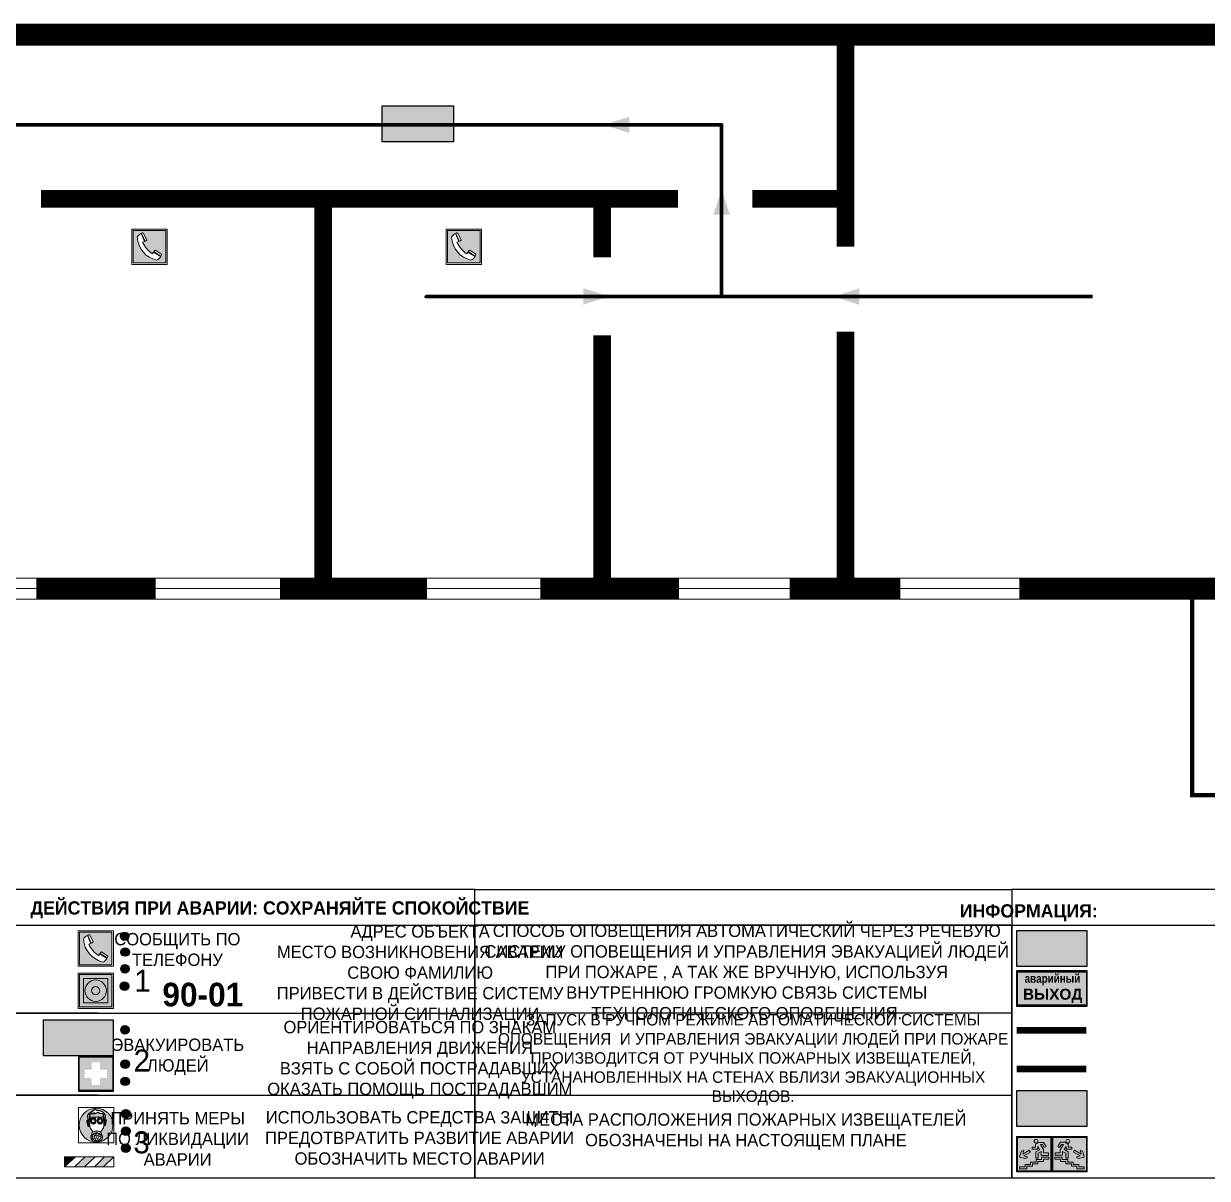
# Model space of a CAD drawing. Header units: millimetres. Extents: x 13114 to 67229, y 22859 to 38520.
# Drawn here: x 25914.7 to 26182.9, y 25093.2 to 25354.9 of the extents above; entities that cross this region are included whole.
import ezdxf

# ---------------------------------------------------------------- set-up
doc = ezdxf.new("R2010")
doc.units = ezdxf.units.MM
doc.linetypes.add('GOST2.303 4', pattern=[7, 5, -2, 0])
doc.layers.add('План_Штампы', color=7, linetype='Continuous')
doc.styles.add('обычный', font='arial.ttf')

# ---------------------------------------------------------------- blocks, each defined once
blk = doc.blocks.new('A$C38D26F80')
h = blk.add_hatch(color=5)
h.dxf.hatch_style = 1
h.paths.add_polyline_path([(-8.77, -4.48, 1), (-0.19, -4.48, 1)])
h.paths.add_polyline_path([(-6.75, -3.58), (-6.75, -3.31), (-6.62, -3.22), (-6.5, -3.22), (-6.42, -3.3), (-6.39, -3.28), (-6.59, -2.23), (-6.59, -2.01), (-6.38, -1.58), (-4.76, -0.4), (-4.13, -0.79, -0.362848), (-2.1, -2.1, -0.201049), (-2.17, -2.48, 0.085434), (-2.26, -3.13), (-1.9, -3.16), (-2.25, -4.7), (-2.4, -4.59), (-2.43, -4.34), (-2.36, -4.34), (-2.14, -3.34), (-2.47, -3.42), (-2.58, -1.95), (-2.77, -1.58), (-3.58, -1.52), (-3.92, -1.26), (-5.05, -1.73), (-4.87, -1.39), (-5.41, -1.6), (-5.41, -1.46), (-6.13, -1.87), (-6.18, -3.5), (-6.56, -3.47), (-6.37, -4.59), (-6.16, -4.43), (-6.16, -4.66), (-6.36, -4.79), (-6.37, -4.8), (-6.51, -4.76)], flags=16)
h.paths.add_polyline_path([(-6.51, -4.76), (-6.36, -4.79), (-6.37, -4.8)], flags=0)
h.paths.add_polyline_path([(-5.92, -2.34, 0.089508), (-2.67, -2.35), (-2.48, -3.88, -0.268602), (-3.4, -6.18, 0.262449), (-5.2, -6.18, -0.268602), (-6.11, -3.88)], flags=16)
edge = h.paths.add_edge_path(flags=16)
edge.add_ellipse((-5.19, -3.41), major_axis=(0, 0.842), ratio=0.848992, start_angle=0, end_angle=360)
edge = h.paths.add_edge_path(flags=0)
edge.add_ellipse((-5.19, -3.39), major_axis=(0, 0.665), ratio=0.853798, start_angle=0, end_angle=360)
edge = h.paths.add_edge_path(flags=0)
edge.add_ellipse((-5.19, -3.4), major_axis=(0, 0.528), ratio=0.864094, start_angle=0, end_angle=360)
edge = h.paths.add_edge_path(flags=16)
edge.add_ellipse((-3.47, -3.4), major_axis=(0, 0.842), ratio=0.848992, start_angle=0, end_angle=360)
h.paths.add_polyline_path([(-3.13, -6.45), (-3.13, -6.84, 0.383174), (-5.57, -6.85), (-5.57, -6.49, -0.369952)], flags=16)
edge = h.paths.add_edge_path(flags=0)
edge.add_ellipse((-3.47, -3.39), major_axis=(0, 0.665), ratio=0.853798, start_angle=0, end_angle=360)
edge = h.paths.add_edge_path(flags=0)
edge.add_ellipse((-3.47, -3.4), major_axis=(0, 0.528), ratio=0.864094, start_angle=0, end_angle=360)
edge = h.paths.add_edge_path(flags=16)
edge.add_ellipse((-4.34, -7.57), major_axis=(-1.48, 0), ratio=0.744955, start_angle=0, end_angle=360)
h.paths.add_polyline_path([(-5.01, -6.85, -1), (-5.15, -6.85, -1)], flags=0)
h.paths.add_polyline_path([(-5.33, -7.14, -1), (-5.47, -7.14, -1)], flags=0)
h.paths.add_polyline_path([(-4.61, -6.71, -1), (-4.74, -6.71, -1)], flags=16)
h.paths.add_polyline_path([(-5.43, -7.51, -1), (-5.57, -7.51, -1)], flags=0)
h.paths.add_polyline_path([(-4.26, -6.67, -1), (-4.4, -6.67, -1)], flags=16)
h.paths.add_polyline_path([(-4.74, -7.14, -1), (-4.88, -7.14, -1)], flags=0)
h.paths.add_polyline_path([(-4.93, -7.43, -1), (-5.07, -7.43, -1)], flags=0)
h.paths.add_polyline_path([(-4.41, -7.07, -1), (-4.54, -7.07, -1)], flags=0)
h.paths.add_polyline_path([(-5.33, -7.87, -1), (-5.46, -7.87, -1)], flags=0)
h.paths.add_polyline_path([(-3.8, -6.71, -1), (-3.94, -6.71, -1)], flags=16)
h.paths.add_polyline_path([(-4.85, -7.78, -1), (-4.98, -7.78, -1)], flags=0)
h.paths.add_polyline_path([(-3.96, -7.14, -1), (-4.1, -7.14, -1)], flags=0)
h.paths.add_polyline_path([(-4.33, -7.53, -1), (-4.47, -7.53, -1)], flags=0)
h.paths.add_polyline_path([(-5.09, -8.12, -1), (-5.23, -8.12, -1)], flags=0)
h.paths.add_polyline_path([(-3.5, -6.94, -1), (-3.64, -6.94, -1)], flags=0)
h.paths.add_polyline_path([(-4.54, -7.97, -1), (-4.68, -7.97, -1)], flags=0)
h.paths.add_polyline_path([(-3.66, -7.39, -1), (-3.8, -7.39, -1)], flags=0)
h.paths.add_polyline_path([(-4.73, -8.35, -1), (-4.86, -8.35, -1)], flags=0)
h.paths.add_polyline_path([(-4.09, -7.96, -1), (-4.23, -7.96, -1)], flags=0)
h.paths.add_polyline_path([(-3.77, -7.74, -1), (-3.91, -7.74, -1)], flags=0)
h.paths.add_polyline_path([(-3.22, -7.27, -1), (-3.35, -7.27, -1)], flags=0)
h.paths.add_polyline_path([(-4.34, -8.4, -1), (-4.47, -8.4, -1)], flags=0)
h.paths.add_polyline_path([(-3.16, -7.61, -1), (-3.3, -7.61, -1)], flags=0)
h.paths.add_polyline_path([(-3.9, -8.35, -1), (-4.04, -8.35, -1)], flags=0)
h.paths.add_polyline_path([(-3.32, -7.91, -1), (-3.46, -7.91, -1)], flags=0)
h.paths.add_polyline_path([(-3.55, -8.23, -1), (-3.69, -8.23, -1)], flags=0)
at = {"color": 5, "lineweight": 5}
for p, q in [((-4.48, 0), (-8.96, 0)), ((-8.96, 0), (-8.96, -4.48)), ((-4.48, 0), (0, 0)), ((0, 0), (0, -4.48)), ((-6.59, -2.01), (-6.38, -1.58)), ((-6.59, -2.23), (-6.59, -2.01)), ((-6.39, -3.28), (-6.59, -2.23)), ((-6.38, -1.58), (-4.76, -0.4)), ((-6.13, -1.87), (-6.18, -3.5)), ((-5.41, -1.46), (-6.13, -1.87)), ((-5.92, -2.34), (-6.11, -3.88)), ((-4.87, -1.39), (-5.41, -1.6)), ((-5.41, -1.6), (-5.41, -1.46)), ((-3.92, -1.26), (-5.05, -1.73)), ((-5.05, -1.73), (-4.87, -1.39)), ((-4.76, -0.4), (-4.13, -0.79)), ((-3.58, -1.52), (-3.92, -1.26)), ((-2.77, -1.58), (-3.58, -1.52)), ((-2.58, -1.95), (-2.77, -1.58)), ((-2.67, -2.34), (-2.48, -3.88)), ((-2.47, -3.42), (-2.58, -1.95)), ((-8.96, -8.96), (-8.96, -4.48)), ((-6.75, -3.31), (-6.62, -3.22)), ((-6.75, -3.58), (-6.75, -3.31)), ((-6.51, -4.76), (-6.75, -3.58)), ((-6.62, -3.22), (-6.5, -3.22)), ((-6.18, -3.5), (-6.56, -3.47)), ((-6.56, -3.47), (-6.37, -4.59)), ((-6.37, -4.8), (-6.51, -4.76)), ((-6.5, -3.22), (-6.42, -3.3)), ((-6.42, -3.3), (-6.39, -3.28)), ((-6.37, -4.59), (-6.16, -4.43)), ((-6.16, -4.66), (-6.37, -4.8)), ((-6.16, -4.43), (-6.16, -4.66)), ((-2.14, -3.34), (-2.47, -3.42)), ((-2.43, -4.34), (-2.4, -4.59)), ((-2.43, -4.34), (-2.36, -4.34)), ((-2.4, -4.59), (-2.25, -4.7)), ((-2.36, -4.34), (-2.14, -3.34)), ((-1.9, -3.16), (-2.26, -3.13)), ((-2.25, -4.7), (-1.9, -3.16)), ((0, -8.96), (0, -4.48)), ((-4.48, -8.96), (-8.96, -8.96)), ((-5.57, -6.49), (-5.57, -6.85)), ((-4.48, -8.96), (0, -8.96)), ((-3.13, -6.45), (-3.13, -6.84))]:
    blk.add_line(p, q, dxfattribs=at)
at = {"color": 5}
for p, q in [((-6.59, -2.01), (-6.38, -1.58)), ((-6.59, -2.23), (-6.59, -2.01)), ((-6.39, -3.28), (-6.59, -2.23)), ((-6.38, -1.58), (-4.76, -0.4)), ((-6.13, -1.87), (-6.18, -3.5)), ((-5.41, -1.46), (-6.13, -1.87)), ((-4.87, -1.39), (-5.41, -1.6)), ((-5.41, -1.6), (-5.41, -1.46)), ((-3.92, -1.26), (-5.05, -1.73)), ((-5.05, -1.73), (-4.87, -1.39)), ((-4.76, -0.4), (-4.13, -0.79)), ((-3.58, -1.52), (-3.92, -1.26)), ((-2.77, -1.58), (-3.58, -1.52)), ((-2.58, -1.95), (-2.77, -1.58)), ((-2.47, -3.42), (-2.58, -1.95)), ((-6.75, -3.31), (-6.62, -3.22)), ((-6.75, -3.58), (-6.75, -3.31)), ((-6.51, -4.76), (-6.75, -3.58)), ((-6.62, -3.22), (-6.5, -3.22)), ((-6.18, -3.5), (-6.56, -3.47)), ((-6.56, -3.47), (-6.37, -4.59)), ((-6.37, -4.8), (-6.51, -4.76)), ((-6.36, -4.79), (-6.51, -4.76)), ((-6.5, -3.22), (-6.42, -3.3)), ((-6.42, -3.3), (-6.39, -3.28)), ((-6.37, -4.59), (-6.16, -4.43)), ((-6.16, -4.66), (-6.37, -4.8)), ((-6.16, -4.66), (-6.36, -4.79)), ((-6.16, -4.43), (-6.16, -4.66)), ((-2.14, -3.34), (-2.47, -3.42)), ((-2.4, -4.59), (-2.43, -4.34)), ((-2.43, -4.34), (-2.36, -4.34)), ((-2.25, -4.7), (-2.4, -4.59)), ((-2.36, -4.34), (-2.14, -3.34)), ((-2.26, -3.13), (-1.9, -3.16)), ((-1.9, -3.16), (-2.25, -4.7))]:
    blk.add_line(p, q, dxfattribs=at)
at = {"color": 5, "lineweight": 5}
for centre, radius in [((-4.48, -4.48), 4.29), ((-5.5, -7.51), 0.0678), ((-5.4, -7.14), 0.0678), ((-5.4, -7.87), 0.0678), ((-5.16, -8.12), 0.0678), ((-5.08, -6.85), 0.0678), ((-5, -7.43), 0.0678), ((-4.91, -7.78), 0.0678), ((-4.81, -7.14), 0.0678), ((-4.79, -8.35), 0.0678), ((-4.67, -6.71), 0.0678), ((-4.61, -7.97), 0.0678), ((-4.47, -7.07), 0.0678), ((-4.4, -7.53), 0.0678), ((-4.4, -8.4), 0.0678), ((-4.33, -6.67), 0.0678), ((-4.16, -7.96), 0.0678), ((-4.03, -7.14), 0.0678), ((-3.97, -8.35), 0.0678), ((-3.87, -6.71), 0.0678), ((-3.84, -7.74), 0.0678), ((-3.73, -7.39), 0.0678), ((-3.62, -8.23), 0.0678), ((-3.57, -6.94), 0.0678), ((-3.39, -7.91), 0.0678), ((-3.28, -7.27), 0.0678), ((-3.23, -7.61), 0.0678)]:
    blk.add_circle(centre, radius, dxfattribs=at)
for centre, radius, start, end in [((-4.28, 6.66), 9.15, 259.6987, 280.1569), ((-0.47, -3.05), 1.79, 161.5846, 182.4584), ((-2.6, -2.2), 0.513, 326.4781, 11.7739), ((-3.66, -4.24), 2.47, 171.573, 231.7124), ((-4.3, -7.78), 1.83, 60.5889, 119.4111), ((-4.93, -4.24), 2.47, 308.2876, 8.427), ((-4.33, -7.88), 1.87, 50.358, 131.5662), ((-4.34, -8.2), 1.82, 48.4943, 132.3565)]:
    blk.add_arc(centre, radius, start, end, dxfattribs=at)
at = {"color": 5}
for centre, radius, start, end in [((-3.89, -2.66), 1.88, 17.387, 97.1599), ((-0.35, -3.07), 1.91, 162.2553, 181.7878), ((-2.6, -2.2), 0.511, 326.3906, 11.8614)]:
    blk.add_arc(centre, radius, start, end, dxfattribs=at)
at = {"color": 5, "lineweight": 5}
for centre, major_axis, ratio in [((-5.19, -3.41), (0, 0.842), 0.848992), ((-5.19, -3.39), (0, 0.665), 0.853798), ((-5.19, -3.4), (0, 0.528), 0.864094), ((-3.47, -3.4), (0, 0.842), 0.848992), ((-3.47, -3.39), (0, 0.665), 0.853798), ((-3.47, -3.4), (0, 0.528), 0.864094), ((-4.34, -7.57), (-1.48, 0), 0.744955)]:
    blk.add_ellipse(centre, major_axis=major_axis, ratio=ratio, dxfattribs=at)
blk = doc.blocks.new('A$C47DD6509')
at = {"lineweight": 5}
for points in [[(-8.69, 0), (-11.19, 0), (-11.19, -2.22)], [(-4.22, 0), (-6.45, 0), (-8.91, -2.22), (-6.61, -2.22)], [(0, 0), (-2.09, 0), (-4.36, -2.22), (-2.29, -2.22)]]:
    blk.add_hatch(color=242, dxfattribs=at).paths.add_polyline_path(points)
at = {"color": 242, "lineweight": 5}
for p, q in [((-11.19, -2.22), (-8.69, 0)), ((-11.19, -2.22), (-11.19, 0)), ((-11.19, 0), (-8.69, 0)), ((-11.19, 0), (0, 0)), ((-8.91, -2.22), (-6.45, 0)), ((-6.61, -2.22), (-4.22, 0)), ((-4.36, -2.22), (-2.09, 0)), ((-2.29, -2.22), (0, 0)), ((0, 0), (0, -2.22)), ((0, -2.22), (-11.19, -2.22))]:
    blk.add_line(p, q, dxfattribs=at)
blk = doc.blocks.new('A$C32E8229D')
at = {"true_color": 0xffffff}
blk.add_hatch(color=7, dxfattribs=at).paths.add_polyline_path([(0, 0), (0, -8), (16, -8), (16, 0)])
h = blk.add_hatch(color=126)
h.paths.add_polyline_path([(0.2, -0.2), (15.8, -0.2), (15.8, -7.8), (0.2, -7.8)])
h.paths.add_polyline_path([(13.49, -2.05), (12.08, -2.05), (11.37, -2.63, 0.162397), (11.29, -2.84), (11.29, -3.63), (10.35, -3.63), (10.35, -4.05), (11.68, -4.05), (11.68, -3.48), (12.26, -4.28), (11.29, -5.1), (11.29, -6.78), (11.85, -6.78), (11.85, -5.44), (12.8, -4.64), (12.8, -5.94), (14.46, -5.94), (14.46, -5.39), (13.45, -5.39), (13.45, -3.97), (12.46, -2.59), (13.15, -2.59), (13.69, -3.34), (14.18, -3)], flags=16)
h.paths.add_polyline_path([(10.74, -1.82, 1), (11.8, -1.82, 1)], flags=16)
h.paths.add_polyline_path([(9.39, -3.59), (5.99, -3.59), (6.56, -3.03), (5.91, -3.03), (5.1, -3.83), (5.91, -4.64), (6.56, -4.64), (5.99, -4.09), (9.39, -4.09)], flags=16)
h.paths.add_polyline_path([(4.29, -1.08), (1.72, -1.08), (1.72, -6.6), (4.29, -6.6)], flags=16)
at = {"color": 126}
blk.add_lwpolyline([(16, -8), (0, -8), (0, 0), (16, 0)], close=True, dxfattribs=at)
blk = doc.blocks.new('A$C18900ED3')
h = blk.add_hatch(color=126)
h.paths.add_polyline_path([(-0.18, -0.18), (-7.02, -0.18), (-7.02, -7.02), (-0.18, -7.02)])
h.paths.add_polyline_path([(-5.89, -4.46), (-5.89, -2.77), (-4.46, -2.77), (-4.46, -1.31), (-2.77, -1.31), (-2.77, -2.77), (-1.33, -2.77), (-1.33, -4.46), (-2.77, -4.46), (-2.77, -5.89), (-4.46, -5.89), (-4.46, -4.46)], flags=16)
at = {"color": 126}
for p, q in [((-7.2, 0), (-7.2, -7.2)), ((0, 0), (-7.2, 0)), ((0, -7.2), (0, 0)), ((-7.02, -7.02), (-7.02, -0.18)), ((-7.02, -0.18), (-0.18, -0.18)), ((-0.18, -0.18), (-0.18, -7.02)), ((-7.2, -7.2), (0, -7.2)), ((-0.18, -7.02), (-7.02, -7.02))]:
    blk.add_line(p, q, dxfattribs=at)
blk = doc.blocks.new('A$C456E1F9C')
at = {"lineweight": 5}
h = blk.add_hatch(color=242, dxfattribs=at)
h.paths.add_polyline_path([(0.51, -1.47), (0.51, -13.26), (12.29, -13.26), (12.29, -1.47)])
h.paths.add_polyline_path([(5.42, -4.95, -0.254479), (4.78, -5.4), (3.52, -2.53, -0.209735), (4.23, -2.4)], flags=16)
h.paths.add_polyline_path([(8.53, -8.6), (10.87, -10.17), (10.54, -10.76), (8.03, -9.13, -0.192251)], flags=16)
h.paths.add_polyline_path([(4.61, -5.49, 0.005518), (3.87, -5.72, 0.128647), (7.49, -10.01, 0.00809), (7.83, -9.33), (10.47, -10.97, -0.16736), (8.99, -12.25, -0.327862), (1.95, -3.95, -0.166952), (3.36, -2.62)], flags=16)
at = {"color": 242, "lineweight": 5}
for p, q in [((0, -13.77), (0, -0.97)), ((12.8, -0.97), (0, -0.97)), ((4.61, -5.49), (3.36, -2.62)), ((3.52, -2.53), (4.78, -5.4)), ((4.23, -2.4), (5.42, -4.95)), ((12.8, -13.77), (12.8, -0.97)), ((7.83, -9.33), (10.47, -10.97)), ((8.03, -9.13), (10.54, -10.76)), ((10.81, -10.12), (8.53, -8.6)), ((10.54, -10.76), (10.8, -10.3)), ((10.8, -10.3), (10.81, -10.12)), ((0, -13.77), (12.8, -13.77))]:
    blk.add_line(p, q, dxfattribs=at)
blk.add_lwpolyline([(0.51, -1.47), (12.29, -1.47), (12.29, -13.26), (0.51, -13.26)], close=True, dxfattribs=at)
for centre, radius, start, end in [((4.59, -5.34), 2.99, 114.2845, 152.1974), ((11.12, -3.31), 9.19, 183.9915, 256.6009), ((4.02, -3.27), 0.891, 76.3284, 123.7092), ((14.98, -39.1), 35.17, 107.1487, 108.4135), ((13.86, -0.94), 11.08, 205.5536, 234.8762), ((4.68, -4.59), 0.824, 276.9621, 334.0723), ((-13.31, 0.8), 23.44, 332.5487, 334.4027), ((8.94, -9.5), 0.989, 114.4092, 157.9388), ((7.87, -9.46), 3, 291.9291, 329.9329)]:
    blk.add_arc(centre, radius, start, end, dxfattribs=at)
blk = doc.blocks.new('A$C54414219')
at = {"true_color": 0xffffff}
h = blk.add_hatch(color=7, dxfattribs=at)
h.paths.add_polyline_path([(2.39, -9.45), (2.39, -18.3), (11.23, -18.3), (11.23, -9.45)], flags=0)
h.paths.add_polyline_path([(10.71, -13.87, -1), (2.92, -13.87, -1)], flags=0)
h.paths.add_polyline_path([(8.3, -13.87, -1), (5.33, -13.87, -1)], flags=0)
h.paths.add_polyline_path([(0.41, -7.47), (0.41, -20.27), (13.21, -20.27), (13.21, -7.47)])
h.paths.add_polyline_path([(0.92, -19.77), (12.71, -19.77), (12.71, -7.98), (0.92, -7.98)], flags=16)
h.paths.add_polyline_path([(11.23, -9.45), (11.23, -18.3), (2.39, -18.3), (2.39, -9.45)], flags=0)
at = {"lineweight": 5}
h = blk.add_hatch(color=242, dxfattribs=at)
h.paths.add_polyline_path([(12.71, -7.98), (0.92, -7.98), (0.92, -19.77), (12.71, -19.77)])
h.paths.add_polyline_path([(11.23, -18.3), (2.39, -18.3), (2.39, -9.45), (11.23, -9.45)], flags=16)
h.paths.add_polyline_path([(10.71, -13.87, -1), (2.92, -13.87, -1)], flags=0)
h.paths.add_polyline_path([(8.3, -13.87, -1), (5.33, -13.87, -1)], flags=0)
at = {"true_color": 0xffffff}
h = blk.add_hatch(color=7, dxfattribs=at)
h.paths.add_polyline_path([(2.39, -9.45), (2.39, -18.3), (11.23, -18.3), (11.23, -9.45)])
h.paths.add_polyline_path([(10.71, -13.87, -1), (2.92, -13.87, -1)], flags=16)
h.paths.add_polyline_path([(8.3, -13.87, -1), (5.33, -13.87, -1)], flags=0)
at = {"lineweight": 5}
h = blk.add_hatch(color=242, dxfattribs=at)
h.paths.add_polyline_path([(2.92, -13.87, 1), (10.71, -13.87, 1)])
h.paths.add_polyline_path([(8.3, -13.87, -1), (5.33, -13.87, -1)], flags=16)
at = {"color": 242, "lineweight": 5}
for p, q in [((0.41, -20.27), (0.41, -7.47)), ((0.41, -7.47), (13.21, -7.47)), ((0.41, -7.47), (13.21, -7.47)), ((13.21, -20.27), (13.21, -7.47)), ((0.41, -20.27), (13.21, -20.27))]:
    blk.add_line(p, q, dxfattribs=at)
for points in [[(0.92, -7.98), (12.71, -7.98), (12.71, -19.77), (0.92, -19.77)], [(2.39, -9.45), (11.23, -9.45), (11.23, -18.3), (2.39, -18.3)]]:
    blk.add_lwpolyline(points, close=True, dxfattribs=at)
for radius in [3.89, 1.49]:
    blk.add_circle((6.81, -13.87), radius, dxfattribs=at)
blk = doc.blocks.new('A$C41C009D9')
at = {"true_color": 0xffffff}
blk.add_hatch(color=7, dxfattribs=at).paths.add_polyline_path([(0, 8), (-16, 8), (-16, 0), (0, 0)])
h = blk.add_hatch(color=126)
h.dxf.hatch_style = 1
h.paths.add_polyline_path([(-15.8, 7.8), (-15.8, 0.2), (-0.2, 0.2), (-0.2, 7.8)])
at = {"color": 126}
for points in [[(-16, 0), (0, 0), (0, 8), (-16, 8)], [(-16, 0), (0, 0), (0, 8), (-16, 8)], [(-15.8, 7.8), (-0.2, 7.8), (-0.2, 0.2), (-15.8, 0.2)]]:
    blk.add_lwpolyline(points, close=True, dxfattribs=at)
at = {"color": 7, "true_color": 0xffffff, "insert": (-15.8, 7.3), "char_height": 2.5, "width": 15.5999, "attachment_point": 1, "style": 'обычный'}
blk.add_mtext('\\pi1.6133;{\\fArial|b1|i0|c204|p34;\\H0.8x;\\W0.8;аварийный\\H1.25x;\\W1;\\P\\pi1.2327;ВЫХОД}', dxfattribs=at)
blk = doc.blocks.new('A$C7B4425F7')
at = {"true_color": 0xffffff}
blk.add_hatch(color=7, dxfattribs=at).paths.add_polyline_path([(0, 0), (-16, 0), (-16, -8), (0, -8)])
h = blk.add_hatch(color=126)
h.paths.add_polyline_path([(-0.2, -0.2), (-15.8, -0.2), (-15.8, -7.8), (-0.2, -7.8)])
h.paths.add_polyline_path([(-11.76, -2.03), (-11.76, -3.66), (-11.17, -3.66, -0.568275), (-11.17, -6.18), (-12.58, -6.18), (-12.58, -2.03)], flags=16)
h.paths.add_polyline_path([(-13.33, -4.12, -0.495768), (-13.59, -6.18), (-15.03, -6.18), (-15.03, -2.03), (-13.59, -2.03, -0.487973)], flags=16)
h.paths.add_polyline_path([(-10.25, -2.03), (-9.48, -2.03), (-9.48, -6.18), (-10.25, -6.18)], flags=16)
h.paths.add_polyline_path([(-13.84, -3.69), (-14.24, -3.69), (-14.24, -3.03), (-13.9, -3.03, -0.692621)], flags=0)
h.paths.add_polyline_path([(-9.15, -2.03), (-8.4, -2.03), (-8.04, -3.07), (-7.68, -2.03), (-6.93, -2.03), (-7.64, -4.1), (-6.93, -6.18), (-7.68, -6.18), (-8.04, -5.14), (-8.4, -6.18), (-9.15, -6.18), (-8.44, -4.1)], flags=16)
h.paths.add_polyline_path([(-11.76, -4.46), (-11.42, -4.46, -0.692621), (-11.36, -5.12), (-11.76, -5.12)], flags=0)
h.paths.add_polyline_path([(-13.9, -5.2), (-14.24, -5.2), (-14.24, -4.55), (-13.84, -4.55, -0.708038)], flags=0)
edge = h.paths.add_edge_path(flags=16)
edge.add_ellipse((-5.51, -4.08), major_axis=(0, 2.05), ratio=0.586184, start_angle=0, end_angle=360)
edge = h.paths.add_edge_path(flags=0)
edge.add_ellipse((-5.51, -4.08), major_axis=(0, 1.14), ratio=0.454828, start_angle=0, end_angle=360)
h.paths.add_polyline_path([(-4.13, -4.96, 0.377264), (-3.48, -4.52, 0.0555), (-3.16, -2.03), (-1.66, -2.03), (-1.66, -4.96), (-0.96, -4.96), (-0.96, -7.01), (-1.75, -7.01), (-1.75, -6.18), (-3.3, -6.18), (-3.3, -7.02), (-4.13, -7.02)], flags=16)
h.paths.add_polyline_path([(-2.73, -2.91), (-2.28, -2.91), (-2.28, -4.96), (-3.05, -4.96, 0.079136)], flags=0)
at = {"color": 126}
blk.add_lwpolyline([(-16, -8), (0, -8), (0, 0), (-16, 0)], close=True, dxfattribs=at)
blk = doc.blocks.new('вниз 3')
at = {"lineweight": 0, "true_color": 0xffffff}
h = blk.add_hatch(color=7, dxfattribs=at)
h.dxf.hatch_style = 1
h.paths.add_polyline_path([(40997.5, -4475.69), (40997.25, -4475.28), (40995.76, -4476.15), (40995.97, -4475.23), (40995.39, -4475.56), (40995.05, -4476.83), (40996.33, -4477.17), (40996.91, -4476.83), (40996, -4476.55)], flags=0)
h.paths.add_polyline_path([(40999.81, -4473.95), (41000.22, -4473.95), (41000.64, -4474.67), (41001.03, -4474.43), (41000.46, -4473.49), (41000.42, -4473.49), (40999.43, -4473.49), (40998.68, -4473.92), (40998.68, -4474.57), (40997.88, -4474.57), (40997.88, -4475), (40999.14, -4475), (40999.14, -4474.43), (40999.14, -4474.38), (40999.59, -4475.15), (40998.72, -4475.67), (40998.72, -4477.06), (40999.24, -4477.06), (40999.24, -4475.96), (40999.95, -4475.56), (40999.95, -4476.43), (41001.61, -4476.43), (41001.61, -4475.88), (41000.47, -4475.88), (41000.47, -4475.12)], flags=0)
h.paths.add_polyline_path([(40999.2, -4473.24, 1), (40998.35, -4473.24, 1)], flags=0)
h.paths.add_polyline_path([(41000.46, -4477.26), (41001.69, -4477.26), (41001.69, -4476.84), (41000.03, -4476.84), (41000.03, -4477.39), (40998.78, -4477.39), (40998.78, -4477.95), (40997.53, -4477.95), (40997.53, -4478.5), (40996.29, -4478.5), (40996.29, -4479.06), (40995.05, -4479.06), (40995.05, -4479.48), (40995.29, -4479.48), (40996.72, -4479.48), (40996.72, -4478.92), (40997.97, -4478.92), (40997.97, -4478.36), (40999.2, -4478.36), (40999.2, -4477.81), (41000.46, -4477.81)], flags=0)
h.paths.add_polyline_path([(41002.37, -4472.17), (40994.37, -4472.17), (40994.37, -4480.17), (41002.37, -4480.17)])
h.paths.add_polyline_path([(41002.16, -4479.96), (40994.57, -4479.96), (40994.57, -4472.37), (41002.16, -4472.37)], flags=16)
h.paths.add_polyline_path([(41001.61, -4475.88), (41001.61, -4476.43), (40999.95, -4476.43), (40999.95, -4475.56), (40999.24, -4475.96), (40999.24, -4477.06), (40998.72, -4477.06), (40998.72, -4475.67), (40999.59, -4475.15), (40999.14, -4474.38), (40999.14, -4474.43), (40999.14, -4475), (40997.88, -4475), (40997.88, -4474.57), (40998.68, -4474.57), (40998.68, -4473.92), (40999.43, -4473.49), (41000.42, -4473.49), (41000.46, -4473.49), (41001.03, -4474.43), (41000.64, -4474.67), (41000.22, -4473.95), (40999.81, -4473.95), (41000.47, -4475.12), (41000.47, -4475.88)], flags=0)
h.paths.add_polyline_path([(41001.69, -4476.84), (41001.69, -4477.26), (41000.46, -4477.26), (41000.46, -4477.81), (40999.2, -4477.81), (40999.2, -4478.36), (40997.97, -4478.36), (40997.97, -4478.92), (40996.72, -4478.92), (40996.72, -4479.48), (40995.05, -4479.48), (40995.05, -4479.06), (40996.29, -4479.06), (40996.29, -4478.5), (40997.53, -4478.5), (40997.53, -4477.95), (40998.78, -4477.95), (40998.78, -4477.39), (41000.03, -4477.39), (41000.03, -4476.84)], flags=0)
h.paths.add_polyline_path([(40998.35, -4473.24, -1), (40999.2, -4473.24, -1)], flags=0)
h.paths.add_polyline_path([(40997.5, -4475.69), (40996, -4476.55), (40996.91, -4476.83), (40996.33, -4477.17), (40995.05, -4476.83), (40995.39, -4475.56), (40995.97, -4475.23), (40995.76, -4476.15), (40997.25, -4475.28)], flags=0)
at = {"lineweight": 0}
h = blk.add_hatch(color=126, dxfattribs=at)
h.dxf.hatch_style = 1
h.paths.add_polyline_path([(41002.16, -4472.37), (40994.57, -4472.37), (40994.57, -4479.96), (41002.16, -4479.96)])
h.paths.add_polyline_path([(40995.97, -4475.23), (40995.76, -4476.15), (40997.25, -4475.28), (40997.5, -4475.69), (40996, -4476.55), (40996.91, -4476.83), (40996.33, -4477.17), (40995.05, -4476.83), (40995.39, -4475.56)], flags=16)
h.paths.add_polyline_path([(40997.88, -4474.57), (40998.68, -4474.57), (40998.68, -4473.92), (40999.43, -4473.49), (41000.42, -4473.49), (41000.46, -4473.49), (41001.03, -4474.43), (41000.64, -4474.67), (41000.22, -4473.95), (40999.81, -4473.95), (41000.47, -4475.12), (41000.47, -4475.88), (41001.61, -4475.88), (41001.61, -4476.43), (40999.95, -4476.43), (40999.95, -4475.56), (40999.24, -4475.96), (40999.24, -4477.06), (40998.72, -4477.06), (40998.72, -4475.67), (40999.59, -4475.15), (40999.14, -4474.38), (40999.14, -4474.43), (40999.14, -4475), (40997.88, -4475)], flags=16)
h.paths.add_polyline_path([(40998.35, -4473.24, -1), (40999.2, -4473.24, -1)], flags=16)
h.paths.add_polyline_path([(40997.53, -4477.95), (40998.78, -4477.95), (40998.78, -4477.39), (41000.03, -4477.39), (41000.03, -4476.84), (41001.69, -4476.84), (41001.69, -4477.26), (41000.46, -4477.26), (41000.46, -4477.81), (40999.2, -4477.81), (40999.2, -4478.36), (40997.97, -4478.36), (40997.97, -4478.92), (40996.72, -4478.92), (40996.72, -4479.48), (40995.05, -4479.48), (40995.05, -4479.06), (40996.29, -4479.06), (40996.29, -4478.5), (40997.53, -4478.5)], flags=16)
at = {"lineweight": 0, "true_color": 0xffffff}
h = blk.add_hatch(color=7, dxfattribs=at)
h.dxf.hatch_style = 1
h.paths.add_polyline_path([(40999.2, -4473.24, 1), (40998.35, -4473.24, 1)])
h.paths.add_polyline_path([(40999.81, -4473.95), (41000.22, -4473.95), (41000.64, -4474.67), (41001.03, -4474.43), (41000.46, -4473.49), (41000.42, -4473.49), (40999.43, -4473.49), (40998.68, -4473.92), (40998.68, -4474.57), (40997.88, -4474.57), (40997.88, -4475), (40999.14, -4475), (40999.14, -4474.43), (40999.14, -4474.38), (40999.59, -4475.15), (40998.72, -4475.67), (40998.72, -4477.06), (40999.24, -4477.06), (40999.24, -4475.96), (40999.95, -4475.56), (40999.95, -4476.43), (41001.61, -4476.43), (41001.61, -4475.88), (41000.47, -4475.88), (41000.47, -4475.12)])
h.paths.add_polyline_path([(40999.2, -4477.81), (41000.46, -4477.81), (41000.46, -4477.26), (41001.69, -4477.26), (41001.69, -4476.84), (41000.03, -4476.84), (41000.03, -4477.39), (40998.78, -4477.39), (40998.78, -4477.95), (40997.53, -4477.95), (40997.53, -4478.5), (40996.29, -4478.5), (40996.29, -4479.06), (40995.05, -4479.06), (40995.05, -4479.48), (40995.29, -4479.48), (40996.72, -4479.48), (40996.72, -4478.92), (40997.97, -4478.92), (40997.97, -4478.36), (40999.2, -4478.36)])
h.paths.add_polyline_path([(40997.5, -4475.69), (40997.25, -4475.28), (40995.76, -4476.15), (40995.97, -4475.23), (40995.39, -4475.56), (40995.05, -4476.83), (40996.33, -4477.17), (40996.91, -4476.83), (40996, -4476.55)])
at = {"color": 126, "lineweight": 0}
for points in [[(40994.37, -4472.17), (41002.37, -4472.17), (41002.37, -4480.17), (40994.37, -4480.17)], [(40994.57, -4472.37), (41002.16, -4472.37), (41002.16, -4479.96), (40994.57, -4479.96)]]:
    blk.add_lwpolyline(points, close=True, dxfattribs=at)
for points in [[(40995.05, -4476.83), (40995.39, -4475.56), (40995.97, -4475.23), (40995.76, -4476.15), (40997.25, -4475.28), (40997.5, -4475.69), (40996, -4476.55), (40996.91, -4476.83), (40996.33, -4477.17), (40995.05, -4476.83)], [(40999.14, -4474.43), (40999.14, -4475), (40997.88, -4475), (40997.88, -4474.57), (40998.68, -4474.57), (40998.68, -4473.92), (40999.43, -4473.49), (41000.42, -4473.49), (41000.46, -4473.49), (41001.03, -4474.43), (41000.64, -4474.67), (41000.22, -4473.95), (40999.81, -4473.95), (41000.47, -4475.12), (41000.47, -4475.88), (41001.61, -4475.88), (41001.61, -4476.43), (40999.95, -4476.43), (40999.95, -4475.56), (40999.24, -4475.96), (40999.24, -4477.06), (40998.72, -4477.06), (40998.72, -4475.67), (40999.59, -4475.15), (40999.14, -4474.38), (40999.14, -4474.43)], [(40995.29, -4479.48), (40995.05, -4479.48), (40995.05, -4479.06), (40996.29, -4479.06), (40996.29, -4478.5), (40997.53, -4478.5), (40997.53, -4477.95), (40998.78, -4477.95), (40998.78, -4477.39), (41000.03, -4477.39), (41000.03, -4476.84), (41001.69, -4476.84), (41001.69, -4477.26), (41000.46, -4477.26), (41000.46, -4477.81), (40999.2, -4477.81), (40999.2, -4478.36), (40997.97, -4478.36), (40997.97, -4478.92), (40996.72, -4478.92), (40996.72, -4479.48), (40995.05, -4479.48)]]:
    blk.add_lwpolyline(points, dxfattribs=at)
blk.add_circle((40998.77, -4473.24), 0.426, dxfattribs=at)
blk = doc.blocks.new('вниз')
at = {"lineweight": 0, "true_color": 0xffffff}
h = blk.add_hatch(color=7, dxfattribs=at)
h.dxf.hatch_style = 1
h.paths.add_polyline_path([(40994.51, -4472.22), (40986.51, -4472.22), (40986.51, -4480.22), (40994.51, -4480.22)])
h.paths.add_polyline_path([(40994.31, -4472.42), (40994.31, -4480.01), (40986.71, -4480.01), (40986.71, -4472.42)], flags=16)
h.paths.add_polyline_path([(40988.43, -4473.53), (40989.43, -4473.53), (40990.19, -4473.96), (40990.19, -4474.6), (40991, -4474.6), (40991, -4475.06), (40989.73, -4475.06), (40989.73, -4474.46), (40989.3, -4475.18), (40990.17, -4475.7), (40990.17, -4477.11), (40989.63, -4477.11), (40989.63, -4476.01), (40988.94, -4475.59), (40988.94, -4476.46), (40988.94, -4476.46), (40987.47, -4476.46), (40987.26, -4476.46), (40987.26, -4475.92), (40988.4, -4475.92), (40988.4, -4475.2), (40989.1, -4473.99), (40988.66, -4473.99), (40988.24, -4474.7), (40987.86, -4474.47), (40988.41, -4473.56)], flags=0)
h.paths.add_polyline_path([(40990.55, -4473.29, -1), (40989.69, -4473.29, -1)], flags=0)
h.paths.add_polyline_path([(40988.85, -4476.89), (40988.85, -4477.43), (40990.1, -4477.43), (40990.1, -4477.99), (40991.34, -4477.99), (40991.34, -4478.54), (40992.59, -4478.54), (40992.59, -4479.09), (40993.83, -4479.09), (40993.83, -4479.52), (40992.17, -4479.52), (40992.17, -4478.97), (40990.91, -4478.97), (40990.91, -4478.41), (40989.68, -4478.41), (40989.68, -4477.86), (40988.43, -4477.86), (40988.43, -4477.31), (40987.6, -4477.31), (40987.18, -4477.31), (40987.18, -4476.89)], flags=0)
h.paths.add_polyline_path([(40991.61, -4475.33), (40993.12, -4476.2), (40992.9, -4475.27), (40993.48, -4475.6), (40993.83, -4476.88), (40992.56, -4477.22), (40991.97, -4476.88), (40992.9, -4476.61), (40991.38, -4475.74), (40991.58, -4475.39)], flags=0)
h.paths.add_polyline_path([(40990.19, -4473.96), (40989.43, -4473.53), (40988.43, -4473.53), (40988.41, -4473.56), (40987.86, -4474.47), (40988.24, -4474.7), (40988.66, -4473.99), (40989.1, -4473.99), (40988.4, -4475.2), (40988.4, -4475.92), (40987.26, -4475.92), (40987.26, -4476.46), (40987.47, -4476.46), (40988.94, -4476.46), (40988.94, -4476.27), (40988.94, -4475.59), (40989.63, -4476.01), (40989.63, -4477.11), (40990.17, -4477.11), (40990.17, -4475.7), (40989.3, -4475.18), (40989.73, -4474.46), (40989.73, -4475.06), (40991, -4475.06), (40991, -4474.6), (40990.19, -4474.6)], flags=0)
h.paths.add_polyline_path([(40990.55, -4473.29, 1), (40989.69, -4473.29, 1)], flags=0)
h.paths.add_polyline_path([(40991.61, -4475.33), (40991.58, -4475.39), (40991.38, -4475.74), (40992.9, -4476.61), (40991.97, -4476.88), (40992.56, -4477.22), (40993.83, -4476.88), (40993.48, -4475.6), (40992.9, -4475.27), (40993.12, -4476.2)], flags=0)
h.paths.add_polyline_path([(40990.1, -4477.43), (40988.85, -4477.43), (40988.85, -4476.89), (40987.18, -4476.89), (40987.18, -4477.31), (40987.6, -4477.31), (40988.43, -4477.31), (40988.43, -4477.86), (40989.68, -4477.86), (40989.68, -4478.41), (40990.91, -4478.41), (40990.91, -4478.97), (40992.17, -4478.97), (40992.17, -4479.52), (40993.83, -4479.52), (40993.83, -4479.09), (40992.59, -4479.09), (40992.59, -4478.54), (40991.34, -4478.54), (40991.34, -4477.99), (40990.1, -4477.99)], flags=0)
at = {"lineweight": 0}
h = blk.add_hatch(color=126, dxfattribs=at)
h.dxf.hatch_style = 1
h.paths.add_polyline_path([(40994.31, -4472.42), (40986.71, -4472.42), (40986.71, -4480.01), (40994.31, -4480.01)])
h.paths.add_polyline_path([(40988.43, -4473.53), (40989.43, -4473.53), (40990.19, -4473.96), (40990.19, -4474.6), (40991, -4474.6), (40991, -4475.06), (40989.73, -4475.06), (40989.73, -4474.46), (40989.3, -4475.18), (40990.17, -4475.7), (40990.17, -4477.11), (40989.63, -4477.11), (40989.63, -4476.01), (40988.94, -4475.59), (40988.94, -4476.46), (40988.94, -4476.46), (40987.47, -4476.46), (40987.26, -4476.46), (40987.26, -4475.92), (40988.4, -4475.92), (40988.4, -4475.2), (40989.1, -4473.99), (40988.66, -4473.99), (40988.24, -4474.7), (40987.86, -4474.47), (40988.41, -4473.56)], flags=16)
h.paths.add_polyline_path([(40990.55, -4473.29, -1), (40989.69, -4473.29, -1)], flags=16)
h.paths.add_polyline_path([(40988.85, -4476.89), (40988.85, -4477.43), (40990.1, -4477.43), (40990.1, -4477.99), (40991.34, -4477.99), (40991.34, -4478.54), (40992.59, -4478.54), (40992.59, -4479.09), (40993.83, -4479.09), (40993.83, -4479.52), (40992.17, -4479.52), (40992.17, -4478.97), (40990.91, -4478.97), (40990.91, -4478.41), (40989.68, -4478.41), (40989.68, -4477.86), (40988.43, -4477.86), (40988.43, -4477.31), (40987.6, -4477.31), (40987.18, -4477.31), (40987.18, -4476.89)], flags=16)
h.paths.add_polyline_path([(40991.61, -4475.33), (40993.12, -4476.2), (40992.9, -4475.27), (40993.48, -4475.6), (40993.83, -4476.88), (40992.56, -4477.22), (40991.97, -4476.88), (40992.9, -4476.61), (40991.38, -4475.74), (40991.58, -4475.39)], flags=16)
at = {"lineweight": 0, "true_color": 0xffffff}
h = blk.add_hatch(color=7, dxfattribs=at)
h.dxf.hatch_style = 1
h.paths.add_polyline_path([(40989.73, -4474.46), (40989.73, -4475.06), (40991, -4475.06), (40991, -4474.6), (40990.19, -4474.6), (40990.19, -4473.96), (40989.43, -4473.53), (40988.43, -4473.53), (40988.41, -4473.56), (40987.86, -4474.47), (40988.24, -4474.7), (40988.66, -4473.99), (40989.1, -4473.99), (40988.4, -4475.2), (40988.4, -4475.92), (40987.26, -4475.92), (40987.26, -4476.46), (40987.47, -4476.46), (40988.94, -4476.46), (40988.94, -4475.59), (40989.63, -4476.01), (40989.63, -4477.11), (40990.17, -4477.11), (40990.17, -4475.7), (40989.3, -4475.18)])
h.paths.add_polyline_path([(40989.69, -4473.29, 1), (40990.55, -4473.29, 1)])
h.paths.add_polyline_path([(40991.61, -4475.33), (40991.58, -4475.39), (40991.38, -4475.74), (40992.9, -4476.61), (40991.97, -4476.88), (40992.56, -4477.22), (40993.83, -4476.88), (40993.48, -4475.6), (40992.9, -4475.27), (40993.12, -4476.2)])
h.paths.add_polyline_path([(40990.1, -4477.43), (40988.85, -4477.43), (40988.85, -4476.89), (40987.18, -4476.89), (40987.18, -4477.31), (40987.6, -4477.31), (40988.43, -4477.31), (40988.43, -4477.86), (40989.68, -4477.86), (40989.68, -4478.41), (40990.91, -4478.41), (40990.91, -4478.97), (40992.17, -4478.97), (40992.17, -4479.52), (40993.83, -4479.52), (40993.83, -4479.09), (40992.59, -4479.09), (40992.59, -4478.54), (40991.34, -4478.54), (40991.34, -4477.99), (40990.1, -4477.99)])
at = {"color": 126, "lineweight": 0}
for points in [[(40986.51, -4472.22), (40994.51, -4472.22), (40994.51, -4480.22), (40986.51, -4480.22)], [(40986.71, -4472.42), (40994.31, -4472.42), (40994.31, -4480.01), (40986.71, -4480.01)]]:
    blk.add_lwpolyline(points, close=True, dxfattribs=at)
for points in [[(40987.47, -4476.46), (40987.26, -4476.46), (40987.26, -4475.92), (40988.4, -4475.92), (40988.4, -4475.2), (40989.1, -4473.99), (40988.66, -4473.99), (40988.24, -4474.7), (40987.86, -4474.47), (40988.41, -4473.56), (40988.43, -4473.53), (40989.43, -4473.53), (40990.19, -4473.96), (40990.19, -4474.6), (40991, -4474.6), (40991, -4475.06), (40989.73, -4475.06), (40989.73, -4474.46), (40989.3, -4475.18), (40990.17, -4475.7), (40990.17, -4477.11), (40989.63, -4477.11), (40989.63, -4476.01), (40988.94, -4475.59), (40988.94, -4476.46)], [(40991.58, -4475.39), (40991.38, -4475.74), (40992.9, -4476.61), (40991.97, -4476.88), (40992.56, -4477.22), (40993.83, -4476.88), (40993.48, -4475.6), (40992.9, -4475.27), (40993.12, -4476.2), (40991.61, -4475.33), (40991.58, -4475.39)], [(40987.6, -4477.31), (40987.18, -4477.31), (40987.18, -4476.89), (40988.85, -4476.89), (40988.85, -4477.43), (40990.1, -4477.43), (40990.1, -4477.99), (40991.34, -4477.99), (40991.34, -4478.54), (40992.59, -4478.54), (40992.59, -4479.09), (40993.83, -4479.09), (40993.83, -4479.52), (40992.17, -4479.52), (40992.17, -4478.97), (40990.91, -4478.97), (40990.91, -4478.41), (40989.68, -4478.41), (40989.68, -4477.86), (40988.43, -4477.86), (40988.43, -4477.31), (40987.6, -4477.31)], [(40987.47, -4476.46), (40988.94, -4476.46), (40988.94, -4476.27)]]:
    blk.add_lwpolyline(points, dxfattribs=at)
blk.add_circle((40990.12, -4473.29), 0.432, dxfattribs=at)

msp = doc.modelspace()

# ---------------------------------------------------------------- hatches: boundary and pattern name
at = {"lineweight": 0}
h = msp.add_hatch(color=256, dxfattribs=at)
h.dxf.hatch_style = 1
h.paths.add_polyline_path([(25938.53, 25148.11, 1), (25936.6, 25148.11, 1)])
h = msp.add_hatch(color=256, dxfattribs=at)
h.dxf.hatch_style = 1
h.paths.add_polyline_path([(25938.63, 25144.53, 1), (25936.7, 25144.53, 1)])
h = msp.add_hatch(color=256, dxfattribs=at)
h.dxf.hatch_style = 1
h.paths.add_polyline_path([(25938.59, 25140.72, 1), (25936.66, 25140.72, 1)])
h = msp.add_hatch(color=256, dxfattribs=at)
h.dxf.hatch_style = 1
h.paths.add_polyline_path([(25938.51, 25136.79, 1), (25936.58, 25136.79, 1)])
h = msp.add_hatch(color=256, dxfattribs=at)
h.dxf.hatch_style = 1
h.paths.add_polyline_path([(25938.6, 25126.9, 1), (25936.66, 25126.9, 1)])
h = msp.add_hatch(color=256, dxfattribs=at)
h.dxf.hatch_style = 1
h.paths.add_polyline_path([(25938.64, 25119.12, 1), (25936.7, 25119.12, 1)])
h = msp.add_hatch(color=256, dxfattribs=at)
h.dxf.hatch_style = 1
h.paths.add_polyline_path([(25938.63, 25115.22, 1), (25936.7, 25115.22, 1)])
h = msp.add_hatch(color=256, dxfattribs=at)
h.dxf.hatch_style = 1
h.paths.add_polyline_path([(25938.79, 25107.87, 1), (25936.85, 25107.87, 1)])
h = msp.add_hatch(color=256, dxfattribs=at)
h.dxf.hatch_style = 1
h.paths.add_polyline_path([(25938.78, 25103.92, 1), (25936.85, 25103.92, 1)])
h = msp.add_hatch(color=256, dxfattribs=at)
h.dxf.hatch_style = 1
h.paths.add_polyline_path([(25938.78, 25100.09, 1), (25936.85, 25100.09, 1)])

# ---------------------------------------------------------------- linework, layer by layer
at = {"lineweight": 100, "const_width": 5}
for points in [[(25789.34, 25226.92), (25774.13, 25226.92), (25774.13, 25352.44), (26220.4, 25352.44), (26220.4, 25226.92), (26202.41, 25226.92)], [(25944.56, 25226.92), (25917.58, 25226.92)], [(26006.04, 25226.92), (25972.79, 25226.92)], [(26063.13, 25226.92), (26031.76, 25226.92)], [(26113.32, 25226.92), (26088.23, 25226.92)], [(26186.72, 25226.92), (26140.3, 25226.92)]]:
    msp.add_lwpolyline(points, dxfattribs=at)
at = {"lineweight": 0}
for points, const_width in [([(26079.77, 25315.27), (26100.89, 25315.27), (26100.89, 25352.72)], 4), ([(25918.59, 25315.27), (26062.92, 25315.27)], 4), ([(25982.57, 25315.27), (25982.57, 25226.92)], 4), ([(26045.75, 25315.27), (26045.75, 25301.98)], 4), ([(26100.89, 25315.27), (26100.89, 25304.38)], 4), ([(26045.75, 25284.33), (26045.75, 25226.92)], 4), ([(26100.89, 25285.13), (26100.89, 25227.41)], 4), ([(26179.44, 25226.92), (26179.44, 25180.1), (26244.31, 25180.1), (26244.31, 25220.05), (26202.41, 25220.05), (26202.41, 25226.92)], 1)]:
    msp.add_lwpolyline(points, dxfattribs=dict(at, const_width=const_width))
at = {"color": 126, "lineweight": 100, "true_color": 0x008754}
msp.add_lwpolyline([(25790.82, 25288.27), (25790.82, 25256.2), (25814.12, 25256.2), (25814.12, 25332.04), (26072.81, 25332.04), (26072.81, 25293.08), (26005.87, 25293.08), (26156.81, 25293.08)], dxfattribs=at)
at = {"lineweight": 0}
for points in [[(25788.89, 25229.29), (26178.99, 25229.29)], [(25789.34, 25226.92), (26179.44, 25226.92)], [(25788.89, 25224.5), (26178.99, 25224.5)]]:
    msp.add_lwpolyline(points, dxfattribs=at)
for points in [[(25873.12, 25150.65), (26016.88, 25150.65), (26016.88, 25158.7), (25873.12, 25158.7)], [(26016.88, 25158.7), (26138.6, 25158.7), (26138.6, 25093.25), (26016.88, 25093.25)], [(26016.88, 25158.7), (26138.6, 25158.7), (26138.6, 25150.65), (26016.88, 25150.65)], [(26138.6, 25150.65), (26282.37, 25150.65), (26282.37, 25158.7), (26138.6, 25158.7)], [(25873.12, 25150.65), (26016.88, 25150.65), (26016.88, 25093.25), (25873.12, 25093.25)], [(26016.88, 25150.65), (26138.6, 25150.65), (26138.6, 25130.65), (26016.88, 25130.65)], [(26138.6, 25150.65), (26282.37, 25150.65), (26282.37, 25093.25), (26138.6, 25093.25)], [(26138.6, 25130.65), (26016.88, 25130.65), (26016.88, 25112.08), (26138.6, 25112.08)]]:
    msp.add_lwpolyline(points, close=True)
for points in [[(25931.53, 25130.65), (25873.12, 25130.65), (26016.88, 25130.65)], [(25931.53, 25112.08), (25873.12, 25112.08), (26016.88, 25112.08)]]:
    msp.add_lwpolyline(points)
at = {"color": 126, "lineweight": 80, "true_color": 0x008754, "const_width": 1.5}
msp.add_lwpolyline([(26155.44, 25126.82), (26139.65, 25126.82)], dxfattribs=at)
at = {"color": 126, "linetype": 'GOST2.303 4', "lineweight": 80, "true_color": 0x008754, "const_width": 1.5}
msp.add_lwpolyline([(26155.45, 25118.02), (26139.65, 25118.02)], dxfattribs=at)
for centre in [(25937.56, 25148.11), (25937.67, 25144.53), (25937.63, 25140.72), (25937.54, 25136.79), (25937.63, 25126.9), (25937.67, 25119.12), (25937.66, 25115.22), (25937.82, 25107.87), (25937.81, 25103.92), (25937.82, 25100.09)]:
    msp.add_circle(centre, 0.966)
at = {"layer": 'План_Штампы', "color": 126, "true_color": 0x008754}
for points in [[(26051.92, 25333.88), (26051.91, 25330.15), (26046.18, 25332)], [(26074.7, 25311.65), (26070.96, 25311.66), (26072.81, 25317.4)], [(26041.51, 25291.25), (26041.52, 25294.99), (26047.25, 25293.14)], [(26103.99, 25294.96), (26103.98, 25291.22), (26098.25, 25293.08)]]:
    msp.add_solid(points, dxfattribs=at)

# ---------------------------------------------------------------- block references
for name, p, xscale, yscale, zscale in [('A$C456E1F9C', (25939.19, 25309), 0.625, 0.625, 0.625), ('A$C456E1F9C', (26010.4, 25309), 0.625, 0.625, 0.625), ('A$C456E1F9C', (25927.01, 25149.93), 0.625, 0.625, 0.625), ('A$C54414219', (25926.75, 25144.44), 0.625, 0.625, 0.625), ('A$C18900ED3', (25935.07, 25120.98), 1.111111111007631, 1.111111111007631, 1.111111111007631), ('A$C38D26F80', (25935.09, 25109.31), 0.8928571427240968, 0.8928571427240968, 0.8928571427240968)]:
    msp.add_blockref(name, p, dxfattribs=dict(xscale=xscale, yscale=yscale, zscale=zscale))
msp.add_blockref('A$C41C009D9', (26155.65, 25132.26))
at = {"xscale": -1}
msp.add_blockref('A$C32E8229D', (25935.07, 25129.12), dxfattribs=at)
at = {"color": 126, "true_color": 0x008754}
for name, p in [('вниз 3', (-14854.72, 29574.89)), ('вниз', (-14838.86, 29574.94)), ('вниз', (-14838.86, 29574.94))]:
    msp.add_blockref(name, p, dxfattribs=at)
at = {"color": 242, "true_color": 0xc1121c}
msp.add_blockref('A$C47DD6509', (25935.09, 25098.09), dxfattribs=at)
at = {"layer": 'План_Штампы', "color": 126, "true_color": 0x008754, "xscale": 1.012510887696, "yscale": 1.012510887696, "zscale": 1.012510887696, "rotation": 359.9978653237144}
msp.add_blockref('A$C32E8229D', (25995.87, 25336.3), dxfattribs=at)
at = {"layer": 'План_Штампы'}
msp.add_blockref('A$C7B4425F7', (26155.65, 25149.34), dxfattribs=at)
at = {"layer": 'План_Штампы', "color": 126, "true_color": 0x008754, "xscale": -1}
msp.add_blockref('A$C32E8229D', (26155.65, 25113.07), dxfattribs=at)

# ---------------------------------------------------------------- texts
at = {"lineweight": 0, "attachment_point": 5, "style": 'обычный'}
for s, insert, char_height, width in [('{\\fProxima Nova Rg|b1|i0|c204|p2;ДЕЙСТВИЯ ПРИ АВАРИИ: СОХРАНЯЙТЕ СПОКОЙСТВИЕ\\H1.6644x; }', (25972.73, 25154.1), 3, 175.1736), ('{\\fProxima Nova Rg|b1|i0|c204|p2;ИНФОРМАЦИЯ:\\H1.1997x; }', (26142.4, 25153.43), 3, 175.1736), ('\\pi-8.4,l8.4,t8.4;{\\fProxima Nova Rg|b0|i0|c204|p2;АДРЕС ОБЪЕКТА\\PМЕСТО ВОЗНИКНОВЕНИЯ АВАРИИ\\PСВОЮ ФАМИЛИЮ\\PПРИВЕСТИ В ДЕЙСТВИЕ СИСТЕМУ \\PПОЖАРНОЙ СИГНАЛИЗАЦИИ}', (26004.51, 25139.48), 2.8, 126.6484), ('{\\fProxima Nova Rg|b0|i0|c204|p2;СПОСОБ ОПОВЕЩЕНИЯ АВТОМАТИЧЕСКИЙ ЧЕРЕЗ РЕЧЕВУЮ СИСТЕМУ ОПОВЕЩЕНИЯ И УПРАВЛЕНИЯ ЭВАКУАЦИЕЙ ЛЮДЕЙ ПРИ ПОЖАРЕ , А ТАК ЖЕ ВРУЧНУЮ, ИСПОЛЬЗУЯ ВНУТРЕННЮЮ ГРОМКУЮ СВЯЗЬ СИСТЕМЫ ТЕХНОЛОГИЧЕСКОГО ОПОВЕЩЕНИЯ.}', (26078.51, 25139.61), 2.8, 118.5618), ('{\\fProxima Nova Rg|b0|i0|c204|p2;СООБЩИТЬ ПО \\PТЕЛЕФОНУ}', (25949.5, 25145.1), 2.8, 126.6484), ('{\\fProxima Nova Rg|b0|i0|c204|p2;1\\H1.1667x; }', (25941.6, 25138.03), 5, 126.6484), ('{\\fProxima Nova Rg|b1|i0|c204|p2;\\H1.0714x;90-01\\fProxima Nova Rg|b0|i0|c204|p2;\\H0.93331x; \\H1.3449x; }', (25955.27, 25134.86), 5, 126.6484), ('{\\fProxima Nova Rg|b0|i0|c204|p2;\\P\\pt7.8;ЗАПУСК В РУЧНОМ РЕЖИМЕ АВТОМАТИЧЕСКОЙ СИСТЕМЫ ОПОВЕЩЕНИЯ  И УПРАВЛЕНИЯ ЭВАКУАЦИИ ЛЮДЕЙ ПРИ ПОЖАРЕ ПРОИЗВОДИТСЯ ОТ РУЧНЫХ ПОЖАРНЫХ ИЗВЕЩАТЕЛЕЙ, УСТАНАНОВЛЕННЫХ НА СТЕНАХ ВБЛИЗИ ЭВАКУАЦИОННЫХ ВЫХОДОВ. }', (26079.95, 25122.32), 2.6, 121.7868), ('\\pi-8.4,l8.4,t8.4;{\\fProxima Nova Rg|b0|i0|c204|p2;ОРИЕНТИРОВАТЬСЯ ПО ЗНАКАМ \\PНАПРАВЛЕНИЯ ДВИЖЕНИЯ\\PВЗЯТЬ С СОБОЙ ПОСТРАДАВШИХ\\PОКАЗАТЬ ПОМОЩЬ ПОСТРАДАВШИМ}', (26004.44, 25120.12), 2.8, 126.6484), ('{\\fProxima Nova Rg|b0|i0|c204|p2;ЭВАКУИРОВАТЬ \\PЛЮДЕЙ}', (25949.6, 25120.78), 2.8, 126.6484), ('{\\fProxima Nova Rg|b0|i0|c204|p2;2\\H1.1967x; }', (25941.45, 25119.95), 5, 126.6484), ('{\\fProxima Nova Rg|b0|i0|c204|p2;ПРИНЯТЬ МЕРЫ \\PПО ЛИКВИДАЦИИ \\PАВАРИИ}', (25949.56, 25102.2), 2.8, 126.6484), ('\\pi-8.4,l8.4,t8.4;{\\fProxima Nova Rg|b0|i0|c204|p2;ИСПОЛЬЗОВАТЬ СРЕДСТВА ЗАЩИТЫ \\PПРЕДОТВРАТИТЬ РАЗВИТИЕ АВАРИИ\\PОБОЗНАЧИТЬ МЕСТО АВАРИИ}', (26004.38, 25102.39), 2.8, 126.6484), ('\\pt8.4;{\\fProxima Nova Rg|b0|i0|c204|p2;\\PМЕСТА РАСПОЛОЖЕНИЯ ПОЖАРНЫХ ИЗВЕЩАТЕЛЕЙ ОБОЗНАЧЕНЫ НА НАСТОЯЩЕМ ПЛАНЕ}', (26078.31, 25106.18), 2.8, 118.5618), ('{\\fProxima Nova Rg|b0|i0|c204|p2;3\\H1.1967x; }', (25941.39, 25101.37), 5, 126.6484)]:
    msp.add_mtext(s, dxfattribs=dict(at, insert=insert, char_height=char_height, width=width))

doc.saveas('drawing.dxf')
